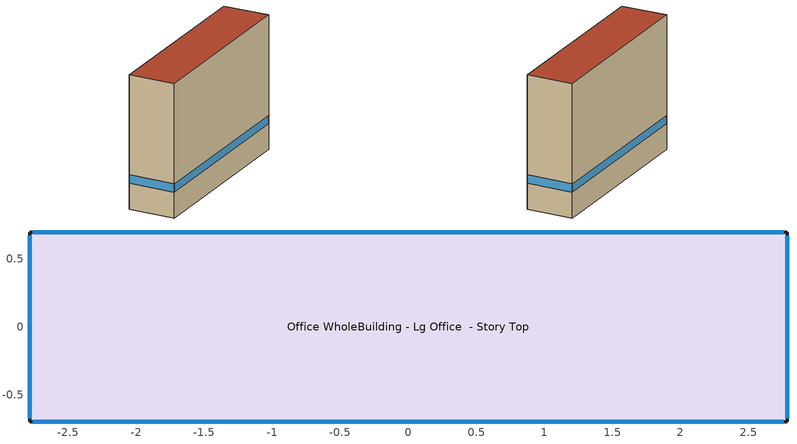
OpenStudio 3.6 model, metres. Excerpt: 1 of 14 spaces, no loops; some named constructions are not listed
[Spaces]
Office WholeBuilding - Lg Office  - Story Top
 floor adiabatic (Typical Interior Floor): -2.78,-0.7 -2.78,0.7 2.78,0.7 2.78,-0.7 z43.59
 wall outside: -2.78,0.7 -2.78,-0.7 2.78,-0.7 2.78,0.7 -2.78,0.7 z43.59:47.55
 window (Window U-1.01 SHGC 0.58): -2.78,0.67 -2.78,-0.67 / 2.78,-0.67 2.78,0.67 z44.35:44.6; 2.76,0.7 -2.76,0.7 / -2.76,-0.7 2.76,-0.7 z44.35:44.59
 roof outside: 2.78,-0.7 2.78,0.7 -2.78,0.7 -2.78,-0.7 z47.55
[Schedule:Ruleset]
Name | Default Day Schedule | Summer Design Day Schedule | Winter Design Day Schedule
OfficeLarge CLGSETP_DC_SCH | OfficeLarge CLGSETP_DC_SCH Default | OfficeLarge CLGSETP_DC_SCH Summer Design Day | OfficeLarge CLGSETP_DC_SCH Winter Design Day
Office BLDG_LIGHT_EndUseData BPR Adjusted | Office BLDG_LIGHT_EndUseData Default 1 | Office BLDG_LIGHT_EndUseData Summer Design Day 1 | Office BLDG_LIGHT_EndUseData Winter Design Day 1
OfficeLarge BLDG_LIGHT_SCH BPR Adjusted | OfficeLarge BLDG_LIGHT_SCH Default 1 | OfficeLarge BLDG_LIGHT_SCH Summer Design Day 1 | OfficeLarge BLDG_LIGHT_SCH Winter Design Day 1
Office BLDG_EQUIP_EndUseData BPR Adjusted | Office BLDG_EQUIP_EndUseData Default 1 | Office BLDG_EQUIP_EndUseData Summer Design Day 1 | Office BLDG_EQUIP_EndUseData Winter Design Day 1
OfficeLarge ALWAYS_ON BPR Adjusted | OfficeLarge ALWAYS_ON Default 1 | OfficeLarge ALWAYS_ON Summer Design Day 1 | OfficeLarge ALWAYS_ON Winter Design Day 1
[Schedule:Day]
OfficeLarge BLDG_LIGHT_SCH Sat Day: Yes, 0, 30, 0.110856, 0, 40, 0.101618, 0, 50, 0.09238, 1, 0, 0.083142, 1, 10, 0.073904, 1, 20, 0.064666, 1, 30, 0.055428, 1, 40, 0.04619, 1, 50, 0.036952, 2, 0, 0.004572, 2, 9, 0.00881, 2, 10, 0.018476, 2, 19, 0.013048, 2, 20, 0.009238, 2, 29, 0.017286, 2, 30, 0, 2, 39, 0.021524, 2, 40, 0.000381, 2, 49, 0.025762, 2, 50, 0.000762, 2, 59, 0.03, 3, 0, 0.001143, 3, 9, 0.034238, 3, 10, 0.001524, 3, 19, 0.038476, 3, 20, 0.001905, 3, 29, 0.042714, 3, 30, 0.002286, 3, 39, 0.046952, 3, 40, 0.002667, 3, 49, 0.05119, 3, 50, 0.003048, 3, 59, 0.055428, 4, 0, 0.055428, 4, 10, 0.073904, 4, 20, 0.09238, 4, 30, 0.110856, 4, 40, 0.129332, 4, 50, 0.147808, 5, 0, 0.166284, 5, 10, 0.18476, 5, 20, 0.203236, 5, 30, 0.221712, 5, 40, 0.240188, 5, 50, 0.258664, 6, 0, 0.27714, 12, 45, 0.27714, 12, 54, 0.274298, 13, 4, 0.271455, 13, 14, 0.268613, 13, 24, 0.26577, 13, 34, 0.262928, 13, 44, 0.260085, 13, 54, 0.257243, 14, 4, 0.2544, 14, 14, 0.251558, 14, 24, 0.248715, 14, 34, 0.245873, 14, 44, 0.24303, 14, 54, 0.240188, 15, 4, 0.237346, 15, 14, 0.234503, 15, 24, 0.231661, 15, 34, 0.228818, 15, 44, 0.225976, 15, 54, 0.223133, 16, 4, 0.220291, 16, 14, 0.217448, 16, 24, 0.214606, 16, 34, 0.211763, 16, 44, 0.208921, 16, 54, 0.206078, 17, 4, 0.203236, 17, 14, 0.200394, 17, 24, 0.197551, 17, 34, 0.194709, 17, 45, 0.191866, 17, 55, 0.189024, 18, 5, 0.186181, 18, 15, 0.183339, 18, 25, 0.180496, 18, 35, 0.177654, 18, 45, 0.174811, 18, 55, 0.171969, 19, 5, 0.169126, 19, 15, 0.166284, 19, 25, 0.163442, 19, 35, 0.160599, 19, 45, 0.157757, 19, 55, 0.154914, 20, 5, 0.152072, 20, 15, 0.149229, 20, 25, 0.146387, 20, 35, 0.143544, 20, 45, 0.140702, 20, 55, 0.137859, 21, 5, 0.135017, 21, 15, 0.132174, 21, 25, 0.129332, 21, 35, 0.12649, 21, 45, 0.123647, 21, 55, 0.120805, 22, 5, 0.117962, 22, 15, 0.11512, 22, 25, 0.112277, 22, 30, 0.110856, 24, 0, 0.110856
OfficeLarge BLDG_LIGHT_SCH Wkdy Day: Yes, 3, 0, 0.00403412, 3, 9, 0.0128576, 3, 19, 0.0216812, 3, 29, 0.0305047, 3, 39, 0.0393282, 3, 49, 0.0481518, 3, 59, 0.0569753, 4, 0, 0.0569753, 4, 10, 0.0556306, 4, 20, 0.0542859, 4, 30, 0.0529412, 4, 40, 0.0515965, 4, 50, 0.0502518, 5, 0, 0.0489071, 5, 10, 0.0815118, 5, 20, 0.114116, 5, 30, 0.146721, 5, 40, 0.179326, 5, 50, 0.211931, 6, 0, 0.244535, 6, 10, 0.342349, 6, 20, 0.440164, 6, 30, 0.537978, 6, 40, 0.635792, 6, 50, 0.733606, 7, 0, 0.83142, 15, 30, 0.83142, 15, 39, 0.787947, 15, 49, 0.744474, 15, 59, 0.701001, 16, 9, 0.657528, 16, 19, 0.614055, 16, 30, 0.570582, 16, 40, 0.527109, 16, 50, 0.483636, 17, 0, 0.440164, 17, 10, 0.407559, 17, 20, 0.374954, 17, 30, 0.342349, 17, 40, 0.309745, 17, 50, 0.27714, 18, 0, 0.244535, 18, 30, 0.244535, 18, 40, 0.236384, 18, 50, 0.228233, 19, 0, 0.220082, 19, 10, 0.211931, 19, 20, 0.203779, 19, 30, 0.195628, 19, 40, 0.187477, 19, 50, 0.179326, 20, 0, 0.171175, 20, 10, 0.163024, 20, 20, 0.154872, 20, 30, 0.146721, 21, 0, 0.146721, 21, 10, 0.130419, 21, 20, 0.114116, 21, 30, 0.0978141, 21, 40, 0.0815118, 21, 50, 0.0652094, 22, 0, 0.0489071, 22, 10, 0.0407559, 22, 20, 0.0326047, 22, 30, 0.0244535, 22, 40, 0.0163024, 22, 50, 0.00815118, 23, 0, 0, 23, 10, 0.000672353, 23, 20, 0.00134471, 23, 30, 0.00201706, 23, 40, 0.00268941, 23, 50, 0.00336176, 24, 0, 0.00403412
Office BLDG_LIGHT_EndUseData Sat Day: Yes, 0, 10, 0.0493649, 0, 20, 0.0493244, 0, 30, 0.049284, 0, 40, 0.0492435, 0, 49, 0.0053495, 0, 50, 0.049203, 0, 59, 0.00608383, 1, 0, 0.0491626, 1, 9, 0.00681817, 1, 10, 0.0478832, 1, 19, 0.0075525, 1, 20, 0.0466038, 1, 30, 0.0453245, 1, 40, 0.0440451, 1, 50, 0.0427657, 2, 0, 0.0414863, 2, 9, 0.0112242, 2, 10, 0.0417677, 2, 19, 0.0119585, 2, 20, 0.042049, 2, 29, 0.0126929, 2, 30, 0.0423304, 2, 39, 0.0134272, 2, 40, 0.0426117, 2, 49, 0.0141615, 2, 50, 0.042893, 2, 59, 0.0148959, 3, 0, 0.0431744, 3, 9, 0.0156302, 3, 10, 0.0429193, 3, 19, 0.0163645, 3, 20, 0.0426642, 3, 29, 0.0170989, 3, 30, 0.0424091, 3, 39, 0, 3, 40, 0.0421541, 3, 49, 3.40774e-05, 3, 50, 0.041899, 3, 59, 6.81548e-05, 4, 0, 0.0416439, 4, 9, 0.000102232, 4, 10, 0.0416159, 4, 19, 0.00013631, 4, 20, 0.0415878, 4, 29, 0.000170387, 4, 30, 0.0415597, 4, 39, 0.000204464, 4, 40, 0.0415317, 4, 49, 0.000238542, 4, 50, 0.0415036, 5, 0, 0.000272619, 5, 10, 0.000306696, 5, 20, 0.000340774, 5, 30, 0.000374851, 5, 40, 0.000408929, 5, 50, 0.000443006, 6, 0, 0.000477083, 6, 10, 0.000511161, 6, 20, 0.000545238, 6, 30, 0.000579316, 6, 40, 0.000613393, 6, 50, 0.00064747, 7, 0, 0.000681548, 7, 10, 0.000715625, 7, 20, 0.000749702, 7, 30, 0.00078378, 7, 40, 0.000817857, 7, 50, 0.000851935, 8, 0, 0.000886012, 8, 10, 0.000920089, 8, 20, 0.000954167, 8, 30, 0.000988244, 8, 39, 0.0625619, 8, 40, 0.00102232, 8, 49, 0.0635491, 8, 50, 0.0010564, 8, 59, 0.0645362, 9, 0, 0.00109048, 9, 9, 0.0655234, 9, 10, 0.00112455, 9, 19, 0.0665105, 9, 20, 0.00115863, 9, 29, 0.0674977, 9, 30, 0.00119271, 9, 39, 0.00122679, 9, 49, 0.00126086, 9, 59, 0.00129494, 10, 9, 0.00132902, 10, 19, 0.0013631, 10, 29, 0.00139717, 10, 39, 0.00143125, 10, 49, 0.00146533, 10, 59, 0.0014994, 11, 9, 0.00153348, 11, 19, 0.00156756, 11, 29, 0.00160164, 11, 39, 0.00163571, 11, 49, 0.00166979, 11, 59, 0.00170387, 12, 9, 0.00173795, 12, 19, 0.00177202, 12, 29, 0.0018061, 12, 39, 0.00184018, 12, 49, 0.00187426, 12, 59, 0.00190833, 13, 9, 0.00194241, 13, 15, 0.0897084, 13, 19, 0.00197649, 13, 29, 0.00201057, 13, 39, 0.00204464, 13, 49, 0.00207872, 13, 59, 0.0021128, 14, 9, 0.00214688, 14, 19, 0.00218095, 14, 29, 0.00221503, 14, 39, 0.00224911, 14, 49, 0.00228318, 14, 59, 0.00231726, 15, 9, 0.00235134, 15, 15, 0.0897084, 15, 19, 0.00238542, 15, 24, 0.0894685, 15, 29, 0.00241949, 15, 34, 0.0892285, 15, 39, 0.00245357, 15, 44, 0.0889885, 15, 49, 0.00248765, 15, 54, 0.0887485, 15, 59, 0.00252173, 16, 4, 0.0885085, 16, 9, 0.0025558, 16, 15, 0.0882685, 16, 19, 0.00258988, 16, 25, 0.0880285, 16, 29, 0.00262396, 16, 35, 0.0877885, 16, 39, 0.00265804, 16, 45, 0.0875485, 16, 49, 0.00269211, 16, 55, 0.0873086, 16, 59, 0.00272619, 17, 5, 0.0870686, 17, 9, 0.00276027, 17, 15, 0.0868286, 17, 19, 0.00279435, 17, 25, 0.0865886, 17, 29, 0.00282842, 17, 35, 0.0863486, 17, 39, 0.0028625, 17, 45, 0.0861086, 17, 49, 0.00289658, 17, 55, 0.0858686, 17, 59, 0.00293066, 18, 5, 0.0856286, 18, 9, 0.00296473, 18, 15, 0.0853886, 18, 19, 0.00299881, 18, 25, 0.0851486, 18, 29, 0.00303289, 18, 35, 0.0849087, 18, 39, 0.00306696, 18, 45, 0.0846687, 18, 49, 0.00310104, 18, 55, 0.0844287, 18, 59, 0.00313512, 19, 5, 0.0841887, 19, 9, 0.0031692, 19, 15, 0.0839487, 19, 19, 0.00320327, 19, 25, 0.0837087, 19, 30, 0.00323735, 19, 35, 0.0834687, 19, 40, 0.00327143, 19, 45, 0.0832287, 19, 50, 0.00330551, 19, 55, 0.0829887, 20, 0, 0.00333958, 20, 5, 0.0827487, 20, 10, 0.00337366, 20, 15, 0.0825088, 20, 20, 0.00340774, 20, 25, 0.0822688, 20, 30, 0.00344182, 20, 35, 0.0820288, 20, 40, 0.00347589, 20, 45, 0.0817888, 20, 50, 0.00350997, 20, 55, 0.0815488, 21, 0, 0.00354405, 21, 5, 0.0813088, 21, 10, 0.00357813, 21, 15, 0.0810688, 21, 20, 0.0036122, 21, 25, 0.0808288, 21, 30, 0.00364628, 21, 35, 0.0805888, 21, 40, 0.00368036, 21, 45, 0.0803489, 21, 50, 0.00371443, 21, 55, 0.0801089, 22, 0, 0.0799889, 22, 10, 0.0756469, 22, 20, 0.0713049, 22, 30, 0.0669629, 22, 40, 0.0626209, 22, 50, 0.0582789, 23, 0, 0.0539369, 23, 10, 0.0531817, 23, 20, 0.0524264, 23, 30, 0.0516711, 23, 40, 0.0509159, 23, 50, 0.0501606, 24, 0, 0.00293066
Office BLDG_LIGHT_EndUseData Sun Day: Yes, 0, 10, 0.0620859, 0, 20, 0.0621019, 0, 30, 0.0622491, 0, 40, 0.0624161, 0, 49, 0.0625831, 0, 59, 0.0627502, 1, 9, 0.0629172, 1, 19, 0.0630842, 1, 30, 0.0632512, 1, 40, 0.063319, 1, 50, 0.0633868, 2, 0, 0.0634546, 2, 9, 0.0635224, 2, 19, 0.0635902, 2, 29, 0.063658, 2, 30, 0.063658, 2, 39, 0.0623255, 2, 49, 0.0623415, 2, 59, 0.0623574, 3, 9, 0.0623734, 3, 19, 0.0623894, 3, 29, 0.0624053, 3, 30, 0.0636796, 3, 39, 0.0624213, 3, 49, 0.0624373, 3, 59, 0.0624533, 4, 9, 0.0624692, 4, 19, 0.0624852, 4, 29, 0.0625012, 4, 30, 0.0087085, 4, 39, 0.0625172, 4, 40, 0.00878489, 4, 49, 0.0625331, 4, 50, 0.00886129, 5, 0, 0.0625491, 5, 10, 0.0625651, 5, 20, 0.0625811, 5, 30, 0.062597, 5, 40, 0.062613, 5, 50, 0.062629, 6, 0, 0.0626449, 6, 10, 0.0626609, 6, 20, 0.0626769, 6, 30, 0.0626929, 6, 40, 0.0627088, 6, 50, 0.0627248, 7, 0, 0.0627408, 7, 10, 0.0627568, 7, 20, 0.0627727, 7, 30, 0.0627887, 7, 40, 0.0628047, 7, 50, 0.0628206, 8, 0, 0.0628366, 8, 9, 0.006078, 8, 10, 0.0628526, 8, 19, 0.00617101, 8, 20, 0.0628686, 8, 29, 0.00626401, 8, 30, 0.0628845, 8, 39, 0.00522001, 8, 40, 0.0629005, 8, 49, 0.00417601, 8, 50, 0.0629165, 8, 59, 0.00313201, 9, 0, 0.0629325, 9, 9, 0.002088, 9, 10, 0.0629484, 9, 19, 0.001044, 9, 20, 0.0629644, 9, 29, 0, 9, 30, 0, 9, 39, 0.000229171, 9, 49, 0.000458342, 9, 59, 0.000687514, 10, 9, 0.000916685, 10, 19, 0.00114586, 10, 29, 0.00137503, 10, 30, 0.00137503, 10, 39, 0.0630922, 10, 49, 0.0631082, 10, 59, 0.0631241, 11, 9, 0.0631401, 11, 19, 0.0631561, 11, 29, 0.0631721, 11, 39, 0.063188, 11, 49, 0.063204, 11, 59, 0.06322, 12, 9, 0.0632359, 12, 19, 0.0632519, 12, 29, 0.0632679, 12, 39, 0.0632839, 12, 49, 0.0632998, 12, 59, 0.0633158, 13, 9, 0.0633318, 13, 19, 0.0633478, 13, 29, 0.0633637, 13, 39, 0.0633797, 13, 49, 0.0633957, 13, 59, 0.0634116, 14, 9, 0.0634276, 14, 19, 0.0634436, 14, 29, 0.0634596, 14, 39, 0.0634755, 14, 49, 0.0634915, 14, 59, 0.0635075, 15, 9, 0.0635235, 15, 19, 0.0635394, 15, 29, 0.0635554, 15, 39, 0.0635714, 15, 49, 0.0635873, 15, 59, 0.0636033, 16, 9, 0.0636193, 16, 19, 0.0636353, 16, 29, 0.0636512, 16, 39, 0.0636672, 16, 49, 0.0636832, 16, 59, 0.0636992, 17, 9, 0.0637151, 17, 19, 0.0637311, 17, 29, 0.0637471, 17, 39, 0.0637631, 17, 49, 0.063779, 17, 59, 0.063795, 18, 9, 0.063811, 18, 19, 0.0638269, 18, 29, 0.0638429, 18, 39, 0.0638589, 18, 49, 0.0638749, 18, 59, 0.0638908, 19, 9, 0.0639068, 19, 19, 0.0639228, 19, 30, 0.0639388, 19, 40, 0.0627038, 19, 50, 0.0614688, 20, 0, 0.0602338, 20, 10, 0.0589988, 20, 20, 0.0577639, 20, 30, 0.0565289, 20, 40, 0.0576601, 20, 50, 0.0587914, 21, 0, 0.0599226, 21, 10, 0.0610539, 21, 20, 0.0621851, 21, 30, 0.0633164, 21, 40, 0.0580498, 21, 50, 0.0527832, 22, 0, 0.0475166, 22, 10, 0.0422501, 22, 20, 0.0369835, 22, 30, 0.0317169, 22, 40, 0.0339043, 22, 50, 0.0360916, 23, 0, 0.038279, 23, 10, 0.0404664, 23, 20, 0.0426538, 23, 30, 0.0448412, 23, 40, 0.0477425, 23, 50, 0.0506438, 24, 0, 0.0535451
Office BLDG_EQUIP_EndUseData Sat Day: Yes, 0, 10, 0.240542, 0, 20, 0.238698, 0, 30, 0.236854, 0, 40, 0.23501, 0, 49, 0.426125, 0, 50, 0.233166, 0, 59, 0.425475, 1, 0, 0.231322, 1, 9, 0.424825, 1, 10, 0.238145, 1, 19, 0.424175, 1, 20, 0.244968, 1, 30, 0.251791, 1, 40, 0.258614, 1, 50, 0.265437, 2, 0, 0.27226, 2, 9, 0.420926, 2, 10, 0.286951, 2, 19, 0.420276, 2, 20, 0.301642, 2, 29, 0.419627, 2, 30, 0.316333, 2, 39, 0.418977, 2, 40, 0.331024, 2, 49, 0.418327, 2, 50, 0.345715, 2, 59, 0.417677, 3, 0, 0.360406, 3, 9, 0.417027, 3, 10, 0.380629, 3, 19, 0.416377, 3, 20, 0.400852, 3, 29, 0.415728, 3, 30, 0.421075, 3, 39, 0.452829, 3, 40, 0.441299, 3, 49, 0.452688, 3, 50, 0.461522, 3, 59, 0.452547, 4, 0, 0.481745, 4, 9, 0.452406, 4, 10, 0.503136, 4, 19, 0.452266, 4, 20, 0.524527, 4, 29, 0.452125, 4, 30, 0.545918, 4, 39, 0.451984, 4, 40, 0.567309, 4, 49, 0.451843, 4, 50, 0.5887, 5, 0, 0.451702, 5, 10, 0.451561, 5, 20, 0.45142, 5, 30, 0.451279, 5, 40, 0.451139, 5, 50, 0.450998, 6, 0, 0.450857, 6, 10, 0.450716, 6, 20, 0.450575, 6, 30, 0.450434, 6, 40, 0.450293, 6, 50, 0.450153, 7, 0, 0.450012, 7, 10, 0.449871, 7, 20, 0.44973, 7, 30, 0.449589, 7, 40, 0.449448, 7, 50, 0.449307, 8, 0, 0.449167, 8, 10, 0.449026, 8, 20, 0.448885, 8, 30, 0.448744, 8, 39, 0.0708803, 8, 40, 0.448603, 8, 49, 0.069915, 8, 50, 0.448462, 8, 59, 0.0689497, 9, 0, 0.448321, 9, 9, 0.0679844, 9, 10, 0.44818, 9, 19, 0.0670192, 9, 20, 0.44804, 9, 29, 0.0660539, 9, 30, 0.447899, 9, 39, 0.447758, 9, 49, 0.447617, 9, 59, 0.447476, 10, 9, 0.447335, 10, 19, 0.447194, 10, 29, 0.447054, 10, 39, 0.446913, 10, 49, 0.446772, 10, 59, 0.446631, 11, 9, 0.44649, 11, 19, 0.446349, 11, 29, 0.446208, 11, 39, 0.446067, 11, 49, 0.445927, 11, 59, 0.445786, 12, 9, 0.445645, 12, 19, 0.445504, 12, 29, 0.445363, 12, 39, 0.445222, 12, 49, 0.445081, 12, 59, 0.444941, 13, 9, 0.4448, 13, 15, 0.044335, 13, 19, 0.444659, 13, 24, 0.0496213, 13, 29, 0.444518, 13, 34, 0.0549076, 13, 39, 0.444377, 13, 44, 0.0601939, 13, 49, 0.444236, 13, 54, 0.0654802, 13, 59, 0.444095, 14, 4, 0.0707665, 14, 9, 0.443954, 14, 14, 0.0760527, 14, 15, 0.0760527, 14, 19, 0.443814, 14, 24, 0.0841666, 14, 29, 0.443673, 14, 34, 0.0922804, 14, 39, 0.443532, 14, 44, 0.100394, 14, 49, 0.443391, 14, 54, 0.108508, 14, 59, 0.44325, 15, 4, 0.116622, 15, 9, 0.443109, 15, 14, 0.124736, 15, 15, 0.124736, 15, 19, 0.442968, 15, 24, 0.125701, 15, 29, 0.442828, 15, 34, 0.126666, 15, 39, 0.442687, 15, 44, 0.127632, 15, 49, 0.442546, 15, 54, 0.128597, 15, 59, 0.442405, 16, 4, 0.129562, 16, 9, 0.442264, 16, 15, 0.130527, 16, 19, 0.442123, 16, 25, 0.131493, 16, 29, 0.441982, 16, 35, 0.132458, 16, 39, 0.441842, 16, 45, 0.133423, 16, 49, 0.441701, 16, 55, 0.134389, 16, 59, 0.44156, 17, 5, 0.135354, 17, 9, 0.441419, 17, 15, 0.136319, 17, 19, 0.441278, 17, 25, 0.137284, 17, 29, 0.441137, 17, 35, 0.13825, 17, 39, 0.440996, 17, 45, 0.139215, 17, 49, 0.440855, 17, 55, 0.14018, 17, 59, 0.440715, 18, 5, 0.141146, 18, 9, 0.440574, 18, 15, 0.142111, 18, 19, 0.440433, 18, 25, 0.143076, 18, 29, 0.440292, 18, 35, 0.144041, 18, 39, 0.440151, 18, 45, 0.145007, 18, 49, 0.44001, 18, 55, 0.145972, 18, 59, 0.439869, 19, 5, 0.146937, 19, 9, 0.439729, 19, 15, 0.147903, 19, 19, 0.439588, 19, 25, 0.148868, 19, 30, 0.439447, 19, 35, 0.149833, 19, 40, 0.439306, 19, 45, 0.150798, 19, 50, 0.439165, 19, 55, 0.151764, 20, 0, 0.439024, 20, 5, 0.152729, 20, 10, 0.438883, 20, 15, 0.153694, 20, 20, 0.438742, 20, 25, 0.15466, 20, 30, 0.438602, 20, 35, 0.155625, 20, 40, 0.438461, 20, 45, 0.15659, 20, 50, 0.43832, 20, 55, 0.157555, 21, 0, 0.438179, 21, 5, 0.158521, 21, 10, 0.438038, 21, 15, 0.159486, 21, 20, 0.437897, 21, 25, 0.160451, 21, 30, 0.437756, 21, 35, 0.161417, 21, 40, 0.437616, 21, 45, 0.162382, 21, 50, 0.437475, 21, 55, 0.163347, 22, 0, 0.16383, 22, 10, 0.176677, 22, 20, 0.189524, 22, 30, 0.202371, 22, 40, 0.215217, 22, 50, 0.228064, 23, 0, 0.240911, 23, 10, 0.241157, 23, 20, 0.241403, 23, 30, 0.241649, 23, 40, 0.241895, 23, 50, 0.242141, 24, 0, 0.440715
Office BLDG_EQUIP_EndUseData Sun Day: Yes, 0, 10, 0.0830534, 0, 20, 0.0831212, 0, 30, 0.335371, 0, 40, 0.364332, 0, 49, 0.393292, 0, 59, 0.422253, 1, 9, 0.451213, 1, 19, 0.480174, 1, 30, 0.509134, 1, 40, 0.530662, 1, 50, 0.552189, 2, 0, 0.573717, 2, 9, 0.595245, 2, 19, 0.616772, 2, 29, 0.6383, 2, 30, 0.6383, 2, 39, 0.0840699, 2, 49, 0.0841377, 2, 59, 0.0842054, 3, 9, 0.0842732, 3, 19, 0.0843409, 3, 29, 0.0844087, 3, 30, 0.635657, 3, 39, 0.0844765, 3, 49, 0.0845442, 3, 59, 0.084612, 4, 9, 0.0846798, 4, 19, 0.0847475, 4, 29, 0.0848153, 4, 30, 0.390969, 4, 39, 0.0848831, 4, 40, 0.397724, 4, 49, 0.0849508, 4, 50, 0.40448, 5, 0, 0.0850186, 5, 10, 0.0850863, 5, 20, 0.0851541, 5, 30, 0.0852219, 5, 40, 0.0852896, 5, 50, 0.0853574, 6, 0, 0.0854252, 6, 10, 0.0854929, 6, 20, 0.0855607, 6, 30, 0.0856285, 6, 40, 0.0856962, 6, 50, 0.085764, 7, 0, 0.0858317, 7, 10, 0.0858995, 7, 20, 0.0859673, 7, 30, 0.086035, 7, 40, 0.0861028, 7, 50, 0.0861706, 8, 0, 0.0862383, 8, 9, 0.409479, 8, 10, 0.0863061, 8, 19, 0.417518, 8, 20, 0.0863739, 8, 29, 0.425556, 8, 30, 0.0864416, 8, 39, 0.429961, 8, 40, 0.0865094, 8, 49, 0.434365, 8, 50, 0.0865771, 8, 59, 0.43877, 9, 0, 0.0866449, 9, 9, 0.443175, 9, 10, 0.0867127, 9, 19, 0.447579, 9, 20, 0.0867804, 9, 29, 0.451984, 9, 30, 0.451984, 9, 39, 0.448185, 9, 49, 0.444386, 9, 59, 0.440587, 10, 9, 0.436788, 10, 19, 0.432989, 10, 29, 0.42919, 10, 30, 0.42919, 10, 39, 0.0873225, 10, 49, 0.0873903, 10, 59, 0.0874581, 11, 9, 0.0875258, 11, 19, 0.0875936, 11, 29, 0.0876614, 11, 39, 0.0877291, 11, 49, 0.0877969, 11, 59, 0.0878647, 12, 9, 0.0879324, 12, 19, 0.0880002, 12, 29, 0.0880679, 12, 39, 0.0881357, 12, 49, 0.0882035, 12, 59, 0.0882712, 13, 9, 0.088339, 13, 19, 0.0884068, 13, 29, 0.0884745, 13, 39, 0.0885423, 13, 49, 0.08861, 13, 59, 0.0886778, 14, 9, 0.0887456, 14, 19, 0.0888133, 14, 29, 0.0888811, 14, 39, 0.0889489, 14, 49, 0.0890166, 14, 59, 0.0890844, 15, 9, 0.0891522, 15, 19, 0.0892199, 15, 29, 0.0892877, 15, 39, 0.0893554, 15, 49, 0.0894232, 15, 59, 0.089491, 16, 9, 0.0895587, 16, 19, 0.0896265, 16, 29, 0.0896943, 16, 39, 0.089762, 16, 49, 0.0898298, 16, 59, 0.0898976, 17, 9, 0.0899653, 17, 19, 0.0900331, 17, 29, 0.0901008, 17, 39, 0.0901686, 17, 49, 0.0902364, 17, 59, 0.0903041, 18, 9, 0.0903719, 18, 19, 0.0904397, 18, 29, 0.0905074, 18, 39, 0.0905752, 18, 49, 0.090643, 18, 59, 0.0907107, 19, 9, 0.0907785, 19, 19, 0.0908462, 19, 30, 0.090914, 19, 40, 0.0838115, 19, 50, 0.0767091, 20, 0, 0.0696066, 20, 10, 0.0625041, 20, 20, 0.0554016, 20, 30, 0.0482992, 20, 40, 0.0476385, 20, 50, 0.0469778, 21, 0, 0.0463171, 21, 10, 0.0456564, 21, 20, 0.0449957, 21, 30, 0.044335, 21, 40, 0.0513824, 21, 50, 0.0584298, 22, 0, 0.0654772, 22, 10, 0.0725247, 22, 20, 0.0795721, 22, 30, 0.0866195, 22, 40, 0.101871, 22, 50, 0.117122, 23, 0, 0.132373, 23, 10, 0.147624, 23, 20, 0.162875, 23, 30, 0.178126, 23, 40, 0.204333, 23, 50, 0.230541, 24, 0, 0.256749
OfficeLarge CLGSETP_DC_SCH Default; autogen OfficeLarge CLGSETP_DC_SCH 0_day_sch; autogen OfficeLarge CLGSETP_DC_SCH 1_day_sch: Yes, 24, 0, 27
OfficeLarge CLGSETP_DC_SCH Winter Design Day; OfficeLarge CLGSETP_DC_SCH Summer Design Day: 24, 0, 27
autogen OfficeLarge ALWAYS_ON 0_day_sch; autogen OfficeLarge ALWAYS_ON 1_day_sch: Yes, 24, 0, 1
Office BLDG_LIGHT_EndUseData Default 1: No, 0, 10, 0.0106841, 0, 20, 0.00801309, 0, 30, 0.00534206, 0, 40, 0.00267103, 0, 50, 0, 1, 0, 0.000162836, 1, 10, 0.00255661, 1, 20, 0.00495038, 1, 30, 0.00734416, 1, 40, 0.00973793, 1, 50, 0.0121317, 2, 0, 0.0145255, 2, 9, 0.0125782, 2, 19, 0.010631, 2, 29, 0.00868377, 2, 39, 0.00673653, 2, 49, 0.00478929, 2, 59, 0.00284205, 3, 0, 0.00284205, 3, 9, 0.00308709, 3, 19, 0.00333213, 3, 29, 0.00357716, 3, 39, 0.0038222, 3, 49, 0.00406724, 3, 59, 0.00431228, 4, 0, 0.00431228, 4, 10, 0.0121651, 4, 20, 0.020018, 4, 30, 0.0278709, 4, 40, 0.0357238, 4, 50, 0.0435766, 5, 0, 0.0514295, 5, 10, 0.0690159, 5, 20, 0.0866024, 5, 30, 0.104189, 5, 40, 0.121775, 5, 50, 0.139362, 6, 0, 0.156948, 6, 10, 0.218832, 6, 20, 0.280715, 6, 30, 0.342599, 6, 40, 0.404482, 6, 50, 0.466366, 7, 0, 0.52825, 7, 10, 0.568477, 7, 20, 0.608705, 7, 30, 0.648933, 7, 40, 0.689161, 7, 50, 0.729388, 8, 0, 0.769616, 8, 9, 0.781832, 8, 19, 0.794048, 8, 29, 0.806263, 8, 39, 0.818479, 8, 49, 0.830694, 8, 59, 0.84291, 9, 0, 0.84291, 9, 9, 0.843698, 9, 19, 0.844486, 9, 29, 0.845273, 9, 39, 0.846061, 9, 49, 0.846849, 9, 59, 0.847637, 10, 9, 0.848424, 10, 19, 0.849212, 10, 29, 0.85, 10, 30, 0.85, 10, 39, 0.844416, 10, 49, 0.838833, 10, 59, 0.833249, 11, 9, 0.827666, 11, 19, 0.822082, 11, 29, 0.816498, 11, 30, 0.816498, 11, 39, 0.807808, 11, 49, 0.799118, 11, 59, 0.790427, 12, 9, 0.781737, 12, 19, 0.773046, 12, 29, 0.764356, 12, 30, 0.764356, 12, 39, 0.768562, 12, 49, 0.772767, 12, 59, 0.776973, 13, 9, 0.781179, 13, 19, 0.785384, 13, 29, 0.78959, 13, 30, 0.78959, 13, 39, 0.78489, 13, 49, 0.780191, 13, 59, 0.775491, 14, 9, 0.770791, 14, 19, 0.766091, 14, 29, 0.761392, 14, 30, 0.761392, 14, 39, 0.740762, 14, 49, 0.720132, 14, 59, 0.699502, 15, 9, 0.678872, 15, 19, 0.658242, 15, 29, 0.637613, 15, 30, 0.637613, 15, 39, 0.59734, 15, 49, 0.557068, 15, 59, 0.516796, 16, 9, 0.476524, 16, 19, 0.436252, 16, 30, 0.39598, 16, 40, 0.355708, 16, 50, 0.315436, 17, 0, 0.275164, 17, 10, 0.246514, 17, 20, 0.217865, 17, 30, 0.189215, 17, 40, 0.160566, 17, 50, 0.131916, 18, 0, 0.103267, 18, 10, 0.0956127, 18, 20, 0.0879587, 18, 30, 0.0803047, 18, 40, 0.0726508, 18, 50, 0.0649968, 19, 0, 0.0573428, 19, 10, 0.056449, 19, 20, 0.0555552, 19, 30, 0.0546615, 19, 40, 0.0537677, 19, 50, 0.0528739, 20, 0, 0.0519802, 20, 10, 0.0521646, 20, 20, 0.052349, 20, 30, 0.0525335, 20, 40, 0.0527179, 20, 50, 0.0529023, 21, 0, 0.0530868, 21, 10, 0.0529894, 21, 20, 0.0528921, 21, 30, 0.0527947, 21, 40, 0.0526973, 21, 50, 0.0526, 22, 0, 0.0525026, 22, 10, 0.0467818, 22, 20, 0.0410609, 22, 30, 0.0353401, 22, 40, 0.0296192, 22, 50, 0.0238984, 23, 0, 0.0181775, 23, 10, 0.0173738, 23, 20, 0.0165701, 23, 30, 0.0157663, 23, 40, 0.0149626, 23, 50, 0.0141589, 24, 0, 0.0133552
Office BLDG_LIGHT_EndUseData Summer Design Day 1; OfficeLarge BLDG_LIGHT_SCH Summer Design Day 1; Office BLDG_EQUIP_EndUseData Summer Design Day 1; OfficeLarge ALWAYS_ON Summer Design Day 1; OfficeLarge ALWAYS_ON Winter Design Day 1: 24, 0, 1
Office BLDG_LIGHT_EndUseData Winter Design Day 1; OfficeLarge BLDG_LIGHT_SCH Winter Design Day 1; Office BLDG_EQUIP_EndUseData Winter Design Day 1: 24, 0, 0
OfficeLarge BLDG_LIGHT_SCH Default 1: No, 24, 0, 0
Office BLDG_EQUIP_EndUseData Default 1: No, 0, 10, 0.0665554, 0, 20, 0.0829896, 0, 30, 0.0994238, 0, 40, 0.115858, 0, 50, 0.132292, 1, 0, 0.147762, 1, 10, 0.140891, 1, 20, 0.13402, 1, 30, 0.127149, 1, 40, 0.120278, 1, 50, 0.113407, 2, 0, 0.106536, 2, 9, 0.100067, 2, 19, 0.0935975, 2, 29, 0.0871283, 2, 39, 0.0806591, 2, 49, 0.0741899, 2, 59, 0.0677206, 3, 0, 0.0677206, 3, 9, 0.063823, 3, 19, 0.0599254, 3, 29, 0.0560278, 3, 39, 0.0521302, 3, 49, 0.0482326, 3, 59, 0.044335, 4, 0, 0.044335, 4, 10, 0.0448574, 4, 20, 0.0453797, 4, 30, 0.0459021, 4, 40, 0.0464244, 4, 50, 0.0469468, 5, 0, 0.0474692, 5, 10, 0.071337, 5, 20, 0.0952048, 5, 30, 0.119073, 5, 40, 0.14294, 5, 50, 0.166808, 6, 0, 0.190676, 6, 10, 0.225714, 6, 20, 0.260753, 6, 30, 0.295791, 6, 40, 0.330829, 6, 50, 0.365867, 7, 0, 0.400906, 7, 10, 0.439319, 7, 20, 0.477733, 7, 30, 0.516146, 7, 40, 0.55456, 7, 50, 0.592973, 8, 0, 0.631387, 8, 9, 0.66538, 8, 19, 0.699374, 8, 29, 0.733367, 8, 39, 0.767361, 8, 49, 0.801354, 8, 59, 0.835348, 9, 0, 0.835348, 9, 9, 0.841054, 9, 19, 0.84676, 9, 29, 0.852465, 9, 39, 0.858171, 9, 49, 0.863877, 9, 59, 0.869583, 10, 9, 0.875288, 10, 19, 0.880994, 10, 29, 0.8867, 10, 30, 0.8867, 10, 39, 0.884771, 10, 49, 0.882843, 10, 59, 0.880914, 11, 9, 0.878985, 11, 19, 0.877056, 11, 29, 0.875128, 11, 30, 0.875128, 11, 39, 0.850537, 11, 49, 0.825946, 11, 59, 0.801354, 12, 9, 0.776763, 12, 19, 0.752172, 12, 29, 0.727581, 12, 30, 0.727581, 12, 39, 0.711509, 12, 49, 0.695436, 12, 59, 0.679363, 13, 9, 0.663291, 13, 19, 0.647218, 13, 29, 0.631146, 13, 30, 0.631146, 13, 39, 0.612903, 13, 49, 0.594661, 13, 59, 0.576418, 14, 9, 0.558176, 14, 19, 0.539934, 14, 29, 0.521691, 14, 30, 0.521691, 14, 39, 0.495533, 14, 49, 0.469375, 14, 59, 0.443217, 15, 9, 0.417059, 15, 19, 0.3909, 15, 29, 0.364742, 15, 30, 0.364742, 15, 39, 0.347223, 15, 49, 0.329704, 15, 59, 0.312185, 16, 9, 0.294666, 16, 19, 0.277147, 16, 30, 0.259627, 16, 40, 0.242108, 16, 50, 0.224589, 17, 0, 0.20707, 17, 10, 0.19148, 17, 20, 0.175889, 17, 30, 0.160299, 17, 40, 0.144708, 17, 50, 0.129118, 18, 0, 0.113528, 18, 10, 0.116782, 18, 20, 0.120037, 18, 30, 0.123292, 18, 40, 0.126546, 18, 50, 0.129801, 19, 0, 0.133056, 19, 10, 0.148566, 19, 20, 0.164076, 19, 30, 0.179586, 19, 40, 0.195096, 19, 50, 0.210606, 20, 0, 0.226116, 20, 10, 0.244439, 20, 20, 0.262762, 20, 30, 0.281084, 20, 40, 0.299407, 20, 50, 0.31773, 21, 0, 0.336053, 21, 10, 0.34212, 21, 20, 0.348188, 21, 30, 0.354255, 21, 40, 0.360322, 21, 50, 0.36639, 22, 0, 0.372457, 22, 10, 0.350594, 22, 20, 0.328732, 22, 30, 0.306869, 22, 40, 0.285006, 22, 50, 0.263143, 23, 0, 0.241281, 23, 10, 0.209421, 23, 20, 0.177561, 23, 30, 0.145701, 23, 40, 0.113841, 23, 50, 0.081981, 24, 0, 0.0501211
OfficeLarge ALWAYS_ON Default 1: No, 24, 0, 1
[Schedule:Rule]
autogen OfficeLarge CLGSETP_DC_SCH 0: Schedule Ruleset=OfficeLarge CLGSETP_DC_SCH; Rule Order=0; Day Schedule=autogen OfficeLarge CLGSETP_DC_SCH 0_day_sch; Apply Sunday=Yes; Apply Monday=Yes; Apply Tuesday=Yes; Apply Wednesday=Yes; Apply Thursday=Yes; Apply Friday=Yes; Apply Saturday=Yes; Date Specification Type=SpecificDates; Specific Month 1=1; Specific Day 1=2; Specific Month 2=1; Specific Day 2=9; Specific Month 3=1; Specific Day 3=16; Specific Month 4=1; Specific Day 4=23; Specific Month 5=1; Specific Day 5=30; Specific Month 6=2; Specific Day 6=6; Specific Month 7=2; Specific Day 7=13; Specific Month 8=2; Specific Day 8=20; Specific Month 9=2; Specific Day 9=27; Specific Month 10=3; Specific Day 10=6; Specific Month 11=3; Specific Day 11=13; Specific Month 12=3; Specific Day 12=20; Specific Month 13=3; Specific Day 13=27; Specific Month 14=4; Specific Day 14=3; Specific Month 15=4; Specific Day 15=10; Specific Month 16=4; Specific Day 16=17; Specific Month 17=4; Specific Day 17=24; Specific Month 18=5; Specific Day 18=1; Specific Month 19=5; Specific Day 19=8; Specific Month 20=5; Specific Day 20=15; Specific Month 21=5; Specific Day 21=22; Specific Month 22=5; Specific Day 22=29; Specific Month 23=6; Specific Day 23=5; Specific Month 24=6; Specific Day 24=12; Specific Month 25=6; Specific Day 25=19; Specific Month 26=6; Specific Day 26=26; Specific Month 27=7; Specific Day 27=3; Specific Month 28=7; Specific Day 28=10; Specific Month 29=7; Specific Day 29=17; Specific Month 30=7; Specific Day 30=24; Specific Month 31=7; Specific Day 31=31; Specific Month 32=8; Specific Day 32=7; Specific Month 33=8; Specific Day 33=14; Specific Month 34=8; Specific Day 34=21; Specific Month 35=8; Specific Day 35=28; Specific Month 36=9; Specific Day 36=4; Specific Month 37=9; Specific Day 37=11; Specific Month 38=9; Specific Day 38=18; Specific Month 39=9; Specific Day 39=25; Specific Month 40=10; Specific Day 40=2; Specific Month 41=10; Specific Day 41=9; Specific Month 42=10; Specific Day 42=16; Specific Month 43=10; Specific Day 43=23; Specific Month 44=10; Specific Day 44=30; Specific Month 45=11; Specific Day 45=6; Specific Month 46=11; Specific Day 46=13; Specific Month 47=11; Specific Day 47=20; Specific Month 48=11; Specific Day 48=27; Specific Month 49=12; Specific Day 49=4; Specific Month 50=12; Specific Day 50=11; Specific Month 51=12; Specific Day 51=18; Specific Month 52=12; Specific Day 52=25
autogen OfficeLarge CLGSETP_DC_SCH 1: Schedule Ruleset=OfficeLarge CLGSETP_DC_SCH; Rule Order=1; Day Schedule=autogen OfficeLarge CLGSETP_DC_SCH 1_day_sch; Apply Sunday=Yes; Apply Monday=Yes; Apply Tuesday=Yes; Apply Wednesday=Yes; Apply Thursday=Yes; Apply Friday=Yes; Apply Saturday=Yes; Date Specification Type=SpecificDates; Specific Month 1=1; Specific Day 1=3; Specific Month 2=1; Specific Day 2=10; Specific Month 3=1; Specific Day 3=17; Specific Month 4=1; Specific Day 4=24; Specific Month 5=1; Specific Day 5=31; Specific Month 6=2; Specific Day 6=7; Specific Month 7=2; Specific Day 7=14; Specific Month 8=2; Specific Day 8=21; Specific Month 9=2; Specific Day 9=28; Specific Month 10=3; Specific Day 10=7; Specific Month 11=3; Specific Day 11=14; Specific Month 12=3; Specific Day 12=21; Specific Month 13=3; Specific Day 13=28; Specific Month 14=4; Specific Day 14=4; Specific Month 15=4; Specific Day 15=11; Specific Month 16=4; Specific Day 16=18; Specific Month 17=4; Specific Day 17=25; Specific Month 18=5; Specific Day 18=2; Specific Month 19=5; Specific Day 19=9; Specific Month 20=5; Specific Day 20=16; Specific Month 21=5; Specific Day 21=23; Specific Month 22=5; Specific Day 22=30; Specific Month 23=6; Specific Day 23=6; Specific Month 24=6; Specific Day 24=13; Specific Month 25=6; Specific Day 25=20; Specific Month 26=6; Specific Day 26=27; Specific Month 27=7; Specific Day 27=4; Specific Month 28=7; Specific Day 28=11; Specific Month 29=7; Specific Day 29=18; Specific Month 30=7; Specific Day 30=25; Specific Month 31=8; Specific Day 31=1; Specific Month 32=8; Specific Day 32=8; Specific Month 33=8; Specific Day 33=15; Specific Month 34=8; Specific Day 34=22; Specific Month 35=8; Specific Day 35=29; Specific Month 36=9; Specific Day 36=5; Specific Month 37=9; Specific Day 37=12; Specific Month 38=9; Specific Day 38=19; Specific Month 39=9; Specific Day 39=26; Specific Month 40=10; Specific Day 40=3; Specific Month 41=10; Specific Day 41=10; Specific Month 42=10; Specific Day 42=17; Specific Month 43=10; Specific Day 43=24; Specific Month 44=10; Specific Day 44=31; Specific Month 45=11; Specific Day 45=7; Specific Month 46=11; Specific Day 46=14; Specific Month 47=11; Specific Day 47=21; Specific Month 48=11; Specific Day 48=28; Specific Month 49=12; Specific Day 49=5; Specific Month 50=12; Specific Day 50=12; Specific Month 51=12; Specific Day 51=19; Specific Month 52=12; Specific Day 52=26
Schedule Rule 20: Schedule Ruleset=Office BLDG_LIGHT_EndUseData BPR Adjusted; Rule Order=0; Day Schedule=Office BLDG_LIGHT_EndUseData Sun Day; Apply Sunday=Yes; Date Specification Type=DateRange; Start Month=1; Start Day=1; End Month=12; End Day=31
Schedule Rule 21: Schedule Ruleset=Office BLDG_LIGHT_EndUseData BPR Adjusted; Rule Order=1; Day Schedule=Office BLDG_LIGHT_EndUseData Sat Day; Apply Saturday=Yes; Date Specification Type=DateRange; Start Month=1; Start Day=1; End Month=12; End Day=31
Schedule Rule 22: Schedule Ruleset=OfficeLarge BLDG_LIGHT_SCH BPR Adjusted; Rule Order=0; Day Schedule=OfficeLarge BLDG_LIGHT_SCH Wkdy Day; Apply Monday=Yes; Apply Tuesday=Yes; Apply Wednesday=Yes; Apply Thursday=Yes; Apply Friday=Yes; Date Specification Type=DateRange; Start Month=1; Start Day=1; End Month=12; End Day=31
Schedule Rule 23: Schedule Ruleset=OfficeLarge BLDG_LIGHT_SCH BPR Adjusted; Rule Order=1; Day Schedule=OfficeLarge BLDG_LIGHT_SCH Sat Day; Apply Saturday=Yes; Date Specification Type=DateRange; Start Month=1; Start Day=1; End Month=12; End Day=31
Schedule Rule 24: Schedule Ruleset=Office BLDG_EQUIP_EndUseData BPR Adjusted; Rule Order=0; Day Schedule=Office BLDG_EQUIP_EndUseData Sun Day; Apply Sunday=Yes; Date Specification Type=DateRange; Start Month=1; Start Day=1; End Month=12; End Day=31
Schedule Rule 25: Schedule Ruleset=Office BLDG_EQUIP_EndUseData BPR Adjusted; Rule Order=1; Day Schedule=Office BLDG_EQUIP_EndUseData Sat Day; Apply Saturday=Yes; Date Specification Type=DateRange; Start Month=1; Start Day=1; End Month=12; End Day=31
autogen OfficeLarge ALWAYS_ON 0 1: Schedule Ruleset=OfficeLarge ALWAYS_ON BPR Adjusted; Rule Order=0; Day Schedule=autogen OfficeLarge ALWAYS_ON 0_day_sch; Apply Sunday=Yes; Apply Monday=Yes; Apply Tuesday=Yes; Apply Wednesday=Yes; Apply Thursday=Yes; Apply Friday=Yes; Apply Saturday=Yes; Date Specification Type=SpecificDates; Specific Month 1=1; Specific Day 1=2; Specific Month 2=1; Specific Day 2=9; Specific Month 3=1; Specific Day 3=16; Specific Month 4=1; Specific Day 4=23; Specific Month 5=1; Specific Day 5=30; Specific Month 6=2; Specific Day 6=6; Specific Month 7=2; Specific Day 7=13; Specific Month 8=2; Specific Day 8=20; Specific Month 9=2; Specific Day 9=27; Specific Month 10=3; Specific Day 10=6; Specific Month 11=3; Specific Day 11=13; Specific Month 12=3; Specific Day 12=20; Specific Month 13=3; Specific Day 13=27; Specific Month 14=4; Specific Day 14=3; Specific Month 15=4; Specific Day 15=10; Specific Month 16=4; Specific Day 16=17; Specific Month 17=4; Specific Day 17=24; Specific Month 18=5; Specific Day 18=1; Specific Month 19=5; Specific Day 19=8; Specific Month 20=5; Specific Day 20=15; Specific Month 21=5; Specific Day 21=22; Specific Month 22=5; Specific Day 22=29; Specific Month 23=6; Specific Day 23=5; Specific Month 24=6; Specific Day 24=12; Specific Month 25=6; Specific Day 25=19; Specific Month 26=6; Specific Day 26=26; Specific Month 27=7; Specific Day 27=3; Specific Month 28=7; Specific Day 28=10; Specific Month 29=7; Specific Day 29=17; Specific Month 30=7; Specific Day 30=24; Specific Month 31=7; Specific Day 31=31; Specific Month 32=8; Specific Day 32=7; Specific Month 33=8; Specific Day 33=14; Specific Month 34=8; Specific Day 34=21; Specific Month 35=8; Specific Day 35=28; Specific Month 36=9; Specific Day 36=4; Specific Month 37=9; Specific Day 37=11; Specific Month 38=9; Specific Day 38=18; Specific Month 39=9; Specific Day 39=25; Specific Month 40=10; Specific Day 40=2; Specific Month 41=10; Specific Day 41=9; Specific Month 42=10; Specific Day 42=16; Specific Month 43=10; Specific Day 43=23; Specific Month 44=10; Specific Day 44=30; Specific Month 45=11; Specific Day 45=6; Specific Month 46=11; Specific Day 46=13; Specific Month 47=11; Specific Day 47=20; Specific Month 48=11; Specific Day 48=27; Specific Month 49=12; Specific Day 49=4; Specific Month 50=12; Specific Day 50=11; Specific Month 51=12; Specific Day 51=18; Specific Month 52=12; Specific Day 52=25
autogen OfficeLarge ALWAYS_ON 2: Schedule Ruleset=OfficeLarge ALWAYS_ON BPR Adjusted; Rule Order=1; Day Schedule=autogen OfficeLarge ALWAYS_ON 1_day_sch; Apply Sunday=Yes; Apply Monday=Yes; Apply Tuesday=Yes; Apply Wednesday=Yes; Apply Thursday=Yes; Apply Friday=Yes; Apply Saturday=Yes; Date Specification Type=SpecificDates; Specific Month 1=1; Specific Day 1=3; Specific Month 2=1; Specific Day 2=10; Specific Month 3=1; Specific Day 3=17; Specific Month 4=1; Specific Day 4=24; Specific Month 5=1; Specific Day 5=31; Specific Month 6=2; Specific Day 6=7; Specific Month 7=2; Specific Day 7=14; Specific Month 8=2; Specific Day 8=21; Specific Month 9=2; Specific Day 9=28; Specific Month 10=3; Specific Day 10=7; Specific Month 11=3; Specific Day 11=14; Specific Month 12=3; Specific Day 12=21; Specific Month 13=3; Specific Day 13=28; Specific Month 14=4; Specific Day 14=4; Specific Month 15=4; Specific Day 15=11; Specific Month 16=4; Specific Day 16=18; Specific Month 17=4; Specific Day 17=25; Specific Month 18=5; Specific Day 18=2; Specific Month 19=5; Specific Day 19=9; Specific Month 20=5; Specific Day 20=16; Specific Month 21=5; Specific Day 21=23; Specific Month 22=5; Specific Day 22=30; Specific Month 23=6; Specific Day 23=6; Specific Month 24=6; Specific Day 24=13; Specific Month 25=6; Specific Day 25=20; Specific Month 26=6; Specific Day 26=27; Specific Month 27=7; Specific Day 27=4; Specific Month 28=7; Specific Day 28=11; Specific Month 29=7; Specific Day 29=18; Specific Month 30=7; Specific Day 30=25; Specific Month 31=8; Specific Day 31=1; Specific Month 32=8; Specific Day 32=8; Specific Month 33=8; Specific Day 33=15; Specific Month 34=8; Specific Day 34=22; Specific Month 35=8; Specific Day 35=29; Specific Month 36=9; Specific Day 36=5; Specific Month 37=9; Specific Day 37=12; Specific Month 38=9; Specific Day 38=19; Specific Month 39=9; Specific Day 39=26; Specific Month 40=10; Specific Day 40=3; Specific Month 41=10; Specific Day 41=10; Specific Month 42=10; Specific Day 42=17; Specific Month 43=10; Specific Day 43=24; Specific Month 44=10; Specific Day 44=31; Specific Month 45=11; Specific Day 45=7; Specific Month 46=11; Specific Day 46=14; Specific Month 47=11; Specific Day 47=21; Specific Month 48=11; Specific Day 48=28; Specific Month 49=12; Specific Day 49=5; Specific Month 50=12; Specific Day 50=12; Specific Month 51=12; Specific Day 51=19; Specific Month 52=12; Specific Day 52=26
